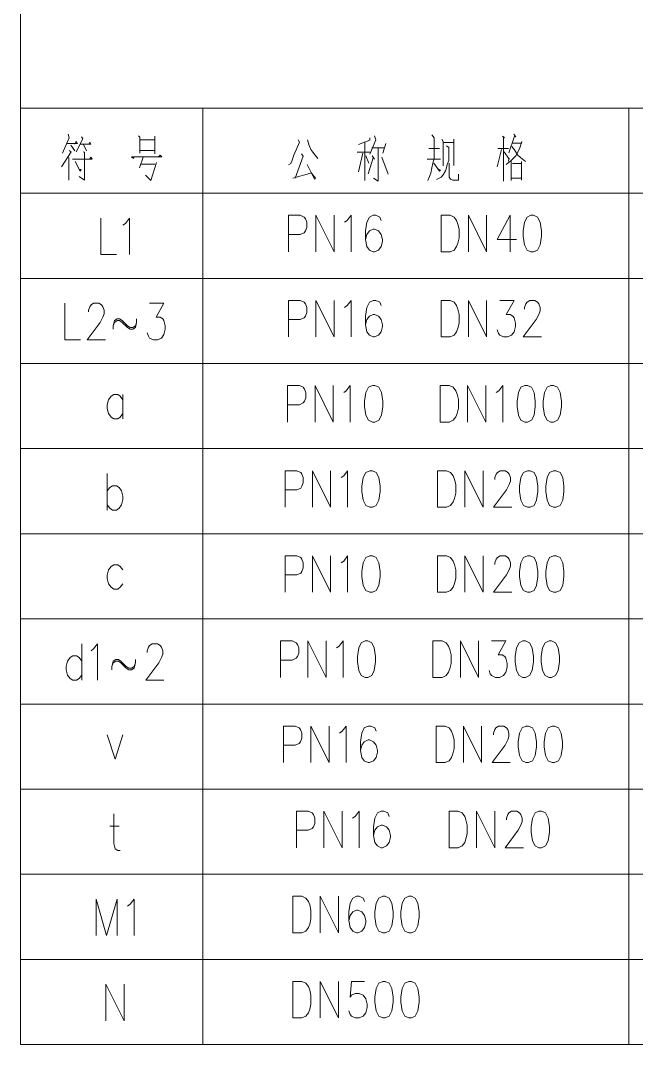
# Model space of a CAD drawing. Header units: millimetres. Extents: x 0 to 829, y 0 to 586.
# Drawn here: x 622.1 to 672, y 332.3 to 415.3 of the extents above; entities that cross this region are included whole.
import ezdxf

# ---------------------------------------------------------------- set-up
doc = ezdxf.new("R2010")
doc.units = ezdxf.units.MM

msp = doc.modelspace()

# ---------------------------------------------------------------- linework, layer by layer
at = {"color": 0, "lineweight": 0}
for points in [[(622.070694, 575.772139), (622.070694, 332.253167)], [(769.958667, 408.167417), (622.070694, 408.167417)], [(622.070694, 408.167417), (769.958667, 408.167417)], [(636.859139, 332.253167), (636.859139, 408.167417)], [(671.367861, 332.253167), (671.367861, 408.167417)], [(625.937139, 406.047222), (626.025333, 405.772056), (625.464417, 404.509111)], [(655.411722, 406.008417), (655.588111, 405.772056), (655.588111, 404.075194), (655.471694, 403.722417), (655.411722, 403.327306), (655.323528, 402.893389), (655.203583, 402.618222), (655.087167, 402.300722)], [(662.051, 406.047222), (662.199167, 405.849667), (662.110972, 405.892), (661.63825, 404.551444)], [(625.820722, 405.299333), (626.677972, 405.299333), (626.558028, 405.458083), (626.469833, 405.260528)], [(626.145278, 405.179389), (626.469833, 404.706667)], [(627.002528, 405.849667), (627.122472, 405.694444), (626.589778, 404.629056)], [(626.942556, 405.260528), (627.771583, 405.260528), (627.683389, 405.41575), (627.595194, 405.221722)], [(627.178917, 405.221722), (627.415278, 404.706667)], [(631.630972, 405.930806), (631.750917, 405.810861), (631.750917, 404.509111)], [(631.719167, 405.613306), (632.932722, 405.613306)], [(632.960944, 405.892), (632.960944, 404.470306)], [(644.560278, 405.613306), (644.676694, 405.41575), (644.232194, 404.353889), (644.144, 404.117528), (644.055806, 403.877639), (643.967611, 403.683611), (643.791222, 403.563667)], [(645.329333, 405.613306), (645.473972, 405.140583), (645.593917, 404.826611), (645.770306, 404.59025), (645.950222, 404.353889), (646.154833, 404.075194)], [(650.370528, 405.772056), (650.370528, 405.5745), (649.453306, 405.221722)], [(649.986, 405.41575), (649.986, 402.300722)], [(650.755056, 405.930806), (650.871472, 405.613306), (650.370528, 404.4315)], [(651.672278, 405.299333), (651.435917, 404.509111)], [(656.212528, 405.655639), (656.328944, 405.458083), (656.328944, 403.486056)], [(656.388917, 405.376944), (657.186194, 405.376944)], [(657.186194, 405.655639), (657.186194, 403.524861)], [(661.133778, 405.892), (661.281944, 405.772056), (661.221972, 405.849667), (661.221972, 402.261917), (661.221972, 404.904222), (660.74925, 404.904222), (661.6065, 404.904222)], [(661.962806, 405.338139), (662.671889, 405.338139), (662.703639, 405.458083), (662.4955, 404.865417), (662.199167, 404.311556), (661.842861, 403.919972), (661.430111, 403.602472)], [(626.025333, 404.745472), (626.1735, 404.629056), (625.404444, 403.404917)], [(627.150694, 404.629056), (627.270639, 404.59025), (627.270639, 402.339528), (626.826139, 402.618222)], [(631.274667, 404.195139), (631.218222, 404.075194), (631.070056, 404.233944), (633.525389, 404.233944), (633.377222, 404.353889), (633.229056, 404.195139)], [(631.719167, 404.745472), (632.932722, 404.745472)], [(644.853083, 404.470306), (644.973028, 404.27275), (644.320389, 402.498278)], [(649.365111, 404.59025), (650.370528, 404.59025)], [(649.809611, 404.509111), (649.453306, 403.013333)], [(650.546917, 404.943028), (651.584083, 404.943028)], [(651.051389, 404.943028), (651.051389, 402.261917), (650.666861, 402.498278)], [(655.147139, 404.904222), (656.032611, 404.904222)], [(656.593528, 405.101778), (656.773444, 404.981833), (656.773444, 403.919972), (656.6535, 403.602472), (656.593528, 403.327306), (656.505333, 403.090944), (656.328944, 402.773444), (656.152556, 402.579417), (655.768028, 402.381861)], [(661.045583, 404.826611), (660.689278, 403.404917)], [(661.253722, 404.629056), (661.666472, 404.036389), (661.666472, 404.117528), (661.6065, 403.877639)], [(661.874611, 405.062972), (662.110972, 404.787806), (662.347333, 404.392694), (662.583694, 404.156333), (662.996444, 403.838833)], [(625.997111, 404.156333), (625.997111, 402.339528)], [(626.293444, 404.036389), (627.891528, 404.036389), (627.771583, 404.195139), (627.683389, 404.075194)], [(626.501583, 403.838833), (626.914333, 403.052139), (626.974306, 403.207361), (626.886111, 403.207361)], [(632.0155, 404.195139), (631.719167, 403.327306)], [(631.807361, 403.641278), (632.960944, 403.641278)], [(633.080889, 403.761222), (632.636389, 402.300722), (632.191889, 402.734639)], [(645.297583, 403.602472), (645.89025, 402.420667), (645.978444, 402.498278), (645.653889, 402.893389)], [(650.045972, 404.311556), (650.310556, 403.722417)], [(650.666861, 404.233944), (650.250583, 402.854583)], [(650.578667, 404.311556), (650.755056, 404.036389)], [(651.347722, 404.195139), (651.876889, 402.815778)], [(655.027194, 404.036389), (656.092583, 404.036389)], [(655.559889, 403.722417), (656.032611, 403.052139), (656.092583, 403.12975), (655.916194, 403.249694)], [(656.801667, 403.722417), (656.801667, 402.579417), (656.921611, 402.420667), (657.098, 402.339528), (657.570722, 402.339528), (657.570722, 402.815778)], [(661.842861, 403.838833), (661.842861, 402.300722), (661.842861, 402.498278), (662.671889, 402.498278), (662.671889, 402.339528), (662.671889, 403.838833), (662.671889, 403.683611), (661.934583, 403.683611)], [(644.144, 402.498278), (645.682111, 402.932194)], [(622.070694, 401.267083), (769.958667, 401.267083)], [(643.791222, 396.522222), (643.791222, 399.482028), (644.740194, 399.482028), (645.057694, 399.340917), (645.163528, 399.199806), (645.269361, 398.917583), (645.269361, 398.49425), (645.163528, 398.212028), (645.057694, 398.074444), (644.740194, 397.933333), (643.791222, 397.933333)], [(646.006667, 396.522222), (646.006667, 399.482028), (647.488333, 396.522222), (647.488333, 399.482028)], [(648.331472, 398.917583), (648.543139, 399.058694), (648.860639, 399.482028), (648.860639, 396.522222)], [(651.291278, 399.058694), (651.185444, 399.340917), (650.867944, 399.482028), (650.656278, 399.482028), (650.338778, 399.340917), (650.127111, 398.917583), (650.021278, 398.212028), (650.021278, 397.51), (650.127111, 396.945556), (650.338778, 396.663333), (650.656278, 396.522222), (650.762111, 396.522222), (651.079611, 396.663333), (651.291278, 396.945556), (651.397111, 397.368889), (651.397111, 397.51), (651.291278, 397.933333), (651.079611, 398.212028), (650.762111, 398.353139), (650.656278, 398.353139), (650.338778, 398.212028), (650.127111, 397.933333), (650.021278, 397.51)], [(658.368, 396.522222), (658.368, 399.482028), (659.846139, 396.522222), (659.846139, 399.482028)], [(661.747611, 399.482028), (660.692806, 397.51), (662.276778, 397.51)], [(661.747611, 399.482028), (661.747611, 396.522222)], [(628.575917, 399.252722), (628.575917, 396.292917), (629.845917, 396.292917)], [(630.371556, 398.688278), (630.583222, 398.829389), (630.900722, 399.252722), (630.900722, 396.292917)], [(622.070694, 394.36675), (769.958667, 394.36675)], [(625.672556, 392.348861), (625.672556, 389.392583), (626.939028, 389.392583)], [(627.574028, 391.646833), (627.574028, 391.787944), (627.679861, 392.070167), (627.785694, 392.211278), (627.993833, 392.348861), (628.417167, 392.348861), (628.628833, 392.211278), (628.734667, 392.070167), (628.8405, 391.787944), (628.8405, 391.505722), (628.734667, 391.2235), (628.523, 390.800167), (627.468194, 389.392583), (628.946333, 389.392583)], [(632.537611, 392.348861), (633.69825, 392.348861), (633.066778, 391.2235), (633.384278, 391.2235), (633.592417, 391.082389), (633.69825, 390.941278), (633.804083, 390.517944), (633.804083, 390.23925), (633.69825, 389.815917), (633.490111, 389.533694), (633.172611, 389.392583), (632.855111, 389.392583), (632.537611, 389.533694), (632.431778, 389.674806), (632.325944, 389.957028)], [(643.791222, 389.621889), (643.791222, 392.581694), (644.740194, 392.581694), (645.057694, 392.440583), (645.163528, 392.299472), (645.269361, 392.01725), (645.269361, 391.593917), (645.163528, 391.311694), (645.057694, 391.170583), (644.740194, 391.029472), (643.791222, 391.029472)], [(646.006667, 389.621889), (646.006667, 392.581694), (647.488333, 389.621889), (647.488333, 392.581694)], [(648.331472, 392.01725), (648.543139, 392.158361), (648.860639, 392.581694), (648.860639, 389.621889)], [(651.291278, 392.158361), (651.185444, 392.440583), (650.867944, 392.581694), (650.656278, 392.581694), (650.338778, 392.440583), (650.127111, 392.01725), (650.021278, 391.311694), (650.021278, 390.609667), (650.127111, 390.045222), (650.338778, 389.763), (650.656278, 389.621889), (650.762111, 389.621889), (651.079611, 389.763), (651.291278, 390.045222), (651.397111, 390.468556), (651.397111, 390.609667), (651.291278, 391.029472), (651.079611, 391.311694), (650.762111, 391.452806), (650.656278, 391.452806), (650.338778, 391.311694), (650.127111, 391.029472), (650.021278, 390.609667)], [(658.368, 389.621889), (658.368, 392.581694), (659.846139, 389.621889), (659.846139, 392.581694)], [(660.900944, 392.581694), (662.065111, 392.581694), (661.430111, 391.452806), (661.747611, 391.452806), (661.959278, 391.311694), (662.065111, 391.170583), (662.170944, 390.74725), (662.170944, 390.468556), (662.065111, 390.045222), (661.853444, 389.763), (661.535944, 389.621889), (661.218444, 389.621889), (660.900944, 389.763), (660.798639, 389.904111), (660.692806, 390.186333)], [(662.90825, 391.876139), (662.90825, 392.01725), (663.014083, 392.299472), (663.119917, 392.440583), (663.331583, 392.581694), (663.754917, 392.581694), (663.966583, 392.440583), (664.072417, 392.299472), (664.17825, 392.01725), (664.17825, 391.735028), (664.072417, 391.452806), (663.86075, 391.029472), (662.802417, 389.621889), (664.284083, 389.621889)], [(629.581333, 390.23925), (629.581333, 390.517944), (629.687167, 390.941278), (629.895306, 391.082389), (630.106972, 391.082389), (630.318639, 390.941278), (630.741972, 390.517944), (630.953639, 390.380361), (631.165306, 390.380361), (631.376972, 390.517944), (631.482806, 390.800167)], [(629.581333, 390.517944), (629.687167, 390.800167), (629.895306, 390.941278), (630.106972, 390.941278), (630.318639, 390.800167), (630.741972, 390.380361), (630.953639, 390.23925), (631.165306, 390.23925), (631.376972, 390.380361), (631.482806, 390.800167), (631.482806, 391.082389)], [(622.070694, 387.462889), (769.958667, 387.462889)], [(643.717139, 382.721556), (643.717139, 385.677833), (644.669639, 385.677833), (644.987139, 385.536722), (645.089444, 385.395611), (645.195278, 385.116917), (645.195278, 384.693583), (645.089444, 384.411361), (644.987139, 384.27025), (644.669639, 384.129139), (643.717139, 384.129139)], [(645.936111, 382.721556), (645.936111, 385.677833), (647.41425, 382.721556), (647.41425, 385.677833)], [(648.260917, 385.116917), (648.472583, 385.2545), (648.786556, 385.677833), (648.786556, 382.721556)], [(658.293917, 382.721556), (658.293917, 385.677833), (659.775583, 382.721556), (659.775583, 385.677833)], [(660.618722, 385.116917), (660.830389, 385.2545), (661.147889, 385.677833), (661.147889, 382.721556)], [(630.371556, 384.534833), (630.159889, 384.813528), (629.948222, 384.954639), (629.63425, 384.954639), (629.422583, 384.813528), (629.210917, 384.534833), (629.105083, 384.1115), (629.105083, 383.829278), (629.210917, 383.405944), (629.422583, 383.123722), (629.63425, 382.982611), (629.948222, 382.982611), (630.159889, 383.123722), (630.371556, 383.405944)], [(630.371556, 384.954639), (630.371556, 382.982611)], [(622.070694, 380.562556), (769.958667, 380.562556)], [(643.505472, 375.817694), (643.505472, 378.7775), (644.457972, 378.7775), (644.775472, 378.636389), (644.881306, 378.495278), (644.987139, 378.213056), (644.987139, 377.789722), (644.881306, 377.511028), (644.775472, 377.369917), (644.457972, 377.228806), (643.505472, 377.228806)], [(645.724444, 375.817694), (645.724444, 378.7775), (647.202583, 375.817694), (647.202583, 378.7775)], [(648.04925, 378.213056), (648.260917, 378.354167), (648.578417, 378.7775), (648.578417, 375.817694)], [(658.085778, 375.817694), (658.085778, 378.7775), (659.563917, 375.817694), (659.563917, 378.7775)], [(660.512889, 378.071944), (660.512889, 378.213056), (660.618722, 378.495278), (660.724556, 378.636389), (660.936222, 378.7775), (661.359556, 378.7775), (661.571222, 378.636389), (661.677056, 378.495278), (661.782889, 378.213056), (661.782889, 377.930833), (661.677056, 377.652139), (661.465389, 377.228806), (660.407056, 375.817694), (661.885194, 375.817694)], [(629.105083, 375.588389), (629.105083, 378.548194)], [(629.105083, 377.140611), (629.31675, 377.419306), (629.528417, 377.560417), (629.845917, 377.560417), (630.054056, 377.419306), (630.265722, 377.140611), (630.371556, 376.717278), (630.371556, 376.435056), (630.265722, 376.011722), (630.054056, 375.7295), (629.845917, 375.588389), (629.528417, 375.588389), (629.31675, 375.7295), (629.105083, 376.011722)], [(622.070694, 373.662222), (769.958667, 373.662222)], [(630.371556, 370.730639), (630.159889, 371.012861), (629.948222, 371.153972), (629.63425, 371.153972), (629.422583, 371.012861), (629.210917, 370.730639), (629.105083, 370.307306), (629.105083, 370.025083), (629.210917, 369.605278), (629.422583, 369.323056), (629.63425, 369.181944), (629.948222, 369.181944), (630.159889, 369.323056), (630.371556, 369.605278)], [(643.505472, 368.917361), (643.505472, 371.877167), (644.457972, 371.877167), (644.775472, 371.736056), (644.881306, 371.594944), (644.987139, 371.312722), (644.987139, 370.889389), (644.881306, 370.607167), (644.775472, 370.466056), (644.457972, 370.324944), (643.505472, 370.324944)], [(645.724444, 368.917361), (645.724444, 371.877167), (647.202583, 368.917361), (647.202583, 371.877167)], [(648.04925, 371.312722), (648.260917, 371.453833), (648.578417, 371.877167), (648.578417, 368.917361)], [(658.085778, 368.917361), (658.085778, 371.877167), (659.563917, 368.917361), (659.563917, 371.877167)], [(660.512889, 371.171611), (660.512889, 371.312722), (660.618722, 371.594944), (660.724556, 371.736056), (660.936222, 371.877167), (661.359556, 371.877167), (661.571222, 371.736056), (661.677056, 371.594944), (661.782889, 371.312722), (661.782889, 371.0305), (661.677056, 370.748278), (661.465389, 370.324944), (660.407056, 368.917361), (661.885194, 368.917361)], [(622.070694, 366.758361), (769.958667, 366.758361)], [(627.044861, 364.744), (627.044861, 361.787722)], [(627.785694, 364.183083), (627.993833, 364.320667), (628.311333, 364.744), (628.311333, 361.787722)], [(632.325944, 364.041972), (632.325944, 364.183083), (632.431778, 364.461778), (632.537611, 364.602889), (632.749278, 364.744), (633.172611, 364.744), (633.384278, 364.602889), (633.490111, 364.461778), (633.592417, 364.183083), (633.592417, 363.900861), (633.490111, 363.618639), (633.278444, 363.195306), (632.220111, 361.787722), (633.69825, 361.787722)], [(643.138583, 362.017028), (643.138583, 364.973306), (644.087556, 364.973306), (644.405056, 364.832194), (644.510889, 364.691083), (644.616722, 364.412389), (644.616722, 363.989056), (644.510889, 363.706833), (644.405056, 363.565722), (644.087556, 363.424611), (643.138583, 363.424611)], [(645.354028, 362.017028), (645.354028, 364.973306), (646.835694, 362.017028), (646.835694, 364.973306)], [(647.678833, 364.412389), (647.8905, 364.5535), (648.208, 364.973306), (648.208, 362.017028)], [(657.715361, 362.017028), (657.715361, 364.973306), (659.1935, 362.017028), (659.1935, 364.973306)], [(660.248306, 364.973306), (661.412472, 364.973306), (660.777472, 363.847944), (661.094972, 363.847944), (661.306639, 363.706833), (661.412472, 363.565722), (661.518306, 363.142389), (661.518306, 362.860167), (661.412472, 362.440361), (661.200806, 362.158139), (660.883306, 362.017028), (660.565806, 362.017028), (660.248306, 362.158139), (660.142472, 362.29925), (660.036639, 362.581472)], [(627.044861, 363.336417), (626.833194, 363.618639), (626.621528, 363.75975), (626.304028, 363.75975), (626.095889, 363.618639), (625.884222, 363.336417), (625.778389, 362.913083), (625.778389, 362.630861), (625.884222, 362.211056), (626.095889, 361.928833), (626.304028, 361.787722), (626.621528, 361.787722), (626.833194, 361.928833), (627.044861, 362.211056)], [(629.4755, 362.630861), (629.4755, 362.913083), (629.581333, 363.336417), (629.793, 363.477528), (630.001139, 363.477528), (630.212806, 363.336417), (630.636139, 362.913083), (630.847806, 362.771972), (631.059472, 362.771972), (631.271139, 362.913083), (631.376972, 363.195306)], [(629.4755, 362.913083), (629.581333, 363.195306), (629.793, 363.336417), (630.001139, 363.336417), (630.212806, 363.195306), (630.636139, 362.771972), (630.847806, 362.630861), (631.059472, 362.630861), (631.271139, 362.771972), (631.376972, 363.195306), (631.376972, 363.477528)], [(622.070694, 359.858028), (769.958667, 359.858028)], [(643.382, 355.116694), (643.382, 358.072972), (644.3345, 358.072972), (644.648472, 357.931861), (644.754306, 357.79075), (644.860139, 357.508528), (644.860139, 357.088722), (644.754306, 356.8065), (644.648472, 356.665389), (644.3345, 356.524278), (643.382, 356.524278)], [(645.600972, 355.116694), (645.600972, 358.072972), (647.079111, 355.116694), (647.079111, 358.072972)], [(647.925778, 357.508528), (648.137444, 357.649639), (648.451417, 358.072972), (648.451417, 355.116694)], [(650.882056, 357.649639), (650.776222, 357.931861), (650.458722, 358.072972), (650.247056, 358.072972), (649.933083, 357.931861), (649.721417, 357.508528), (649.615583, 356.8065), (649.615583, 356.100944), (649.721417, 355.5365), (649.933083, 355.257806), (650.247056, 355.116694), (650.352889, 355.116694), (650.670389, 355.257806), (650.882056, 355.5365), (650.987889, 355.959833), (650.987889, 356.100944), (650.882056, 356.524278), (650.670389, 356.8065), (650.352889, 356.947611), (650.247056, 356.947611), (649.933083, 356.8065), (649.721417, 356.524278), (649.615583, 356.100944)], [(657.958778, 355.116694), (657.958778, 358.072972), (659.440444, 355.116694), (659.440444, 358.072972)], [(660.389417, 357.367417), (660.389417, 357.508528), (660.49525, 357.79075), (660.601083, 357.931861), (660.81275, 358.072972), (661.236083, 358.072972), (661.444222, 357.931861), (661.550056, 357.79075), (661.655889, 357.508528), (661.655889, 357.226306), (661.550056, 356.947611), (661.341917, 356.524278), (660.283583, 355.116694), (661.761722, 355.116694)], [(629.105083, 357.349778), (629.740083, 355.37775), (630.371556, 357.349778)], [(622.070694, 352.957694), (769.958667, 352.957694)], [(629.63425, 350.943333), (629.63425, 348.547972), (629.740083, 348.124639), (629.948222, 347.983528), (630.159889, 347.983528)], [(644.440333, 348.212833), (644.440333, 351.172639), (645.389306, 351.172639), (645.706806, 351.031528), (645.812639, 350.890417), (645.918472, 350.608194), (645.918472, 350.184861), (645.812639, 349.902639), (645.706806, 349.761528), (645.389306, 349.623944), (644.440333, 349.623944)], [(646.655778, 348.212833), (646.655778, 351.172639), (648.137444, 348.212833), (648.137444, 351.172639)], [(648.980583, 350.608194), (649.19225, 350.749306), (649.50975, 351.172639), (649.50975, 348.212833)], [(651.940389, 350.749306), (651.834556, 351.031528), (651.517056, 351.172639), (651.305389, 351.172639), (650.987889, 351.031528), (650.776222, 350.608194), (650.670389, 349.902639), (650.670389, 349.200611), (650.776222, 348.636167), (650.987889, 348.353944), (651.305389, 348.212833), (651.411222, 348.212833), (651.728722, 348.353944), (651.940389, 348.636167), (652.046222, 349.0595), (652.046222, 349.200611), (651.940389, 349.623944), (651.728722, 349.902639), (651.411222, 350.04375), (651.305389, 350.04375), (650.987889, 349.902639), (650.776222, 349.623944), (650.670389, 349.200611)], [(659.017111, 348.212833), (659.017111, 351.172639), (660.49525, 348.212833), (660.49525, 351.172639)], [(661.444222, 350.467083), (661.444222, 350.608194), (661.550056, 350.890417), (661.655889, 351.031528), (661.867556, 351.172639), (662.290889, 351.172639), (662.502556, 351.031528), (662.608389, 350.890417), (662.714222, 350.608194), (662.714222, 350.325972), (662.608389, 350.04375), (662.396722, 349.623944), (661.341917, 348.212833), (662.820056, 348.212833)], [(629.31675, 349.955556), (630.054056, 349.955556)], [(622.070694, 346.053833), (769.958667, 346.053833)], [(628.2055, 341.083194), (628.2055, 344.039472), (629.052167, 341.083194), (629.895306, 344.039472), (629.895306, 341.083194)], [(630.741972, 343.478556), (630.953639, 343.619667), (631.271139, 344.039472), (631.271139, 341.083194)], [(646.348861, 341.3125), (646.348861, 344.268778), (647.830528, 341.3125), (647.830528, 344.268778)], [(649.940139, 343.848972), (649.834306, 344.127667), (649.520333, 344.268778), (649.308667, 344.268778), (648.991167, 344.127667), (648.7795, 343.707861), (648.673667, 343.002306), (648.673667, 342.29675), (648.7795, 341.735833), (648.991167, 341.453611), (649.308667, 341.3125), (649.4145, 341.3125), (649.732, 341.453611), (649.940139, 341.735833), (650.045972, 342.159167), (650.045972, 342.29675), (649.940139, 342.720083), (649.732, 343.002306), (649.4145, 343.143417), (649.308667, 343.143417), (648.991167, 343.002306), (648.7795, 342.720083), (648.673667, 342.29675)], [(622.070694, 339.1535), (769.958667, 339.1535)], [(622.070694, 339.1535), (769.958667, 339.1535)], [(628.99925, 334.182861), (628.99925, 337.139139), (630.477389, 334.182861), (630.477389, 337.139139)], [(646.348861, 334.412167), (646.348861, 337.368444), (647.830528, 334.412167), (647.830528, 337.368444)], [(649.940139, 337.368444), (648.885333, 337.368444), (648.7795, 336.101972), (648.885333, 336.243083), (649.202833, 336.384194), (649.520333, 336.384194), (649.834306, 336.243083), (650.045972, 335.960861), (650.151806, 335.537528), (650.151806, 335.255306), (650.045972, 334.831972), (649.834306, 334.553278), (649.520333, 334.412167), (649.202833, 334.412167), (648.885333, 334.553278), (648.7795, 334.694389), (648.673667, 334.973083)], [(622.070694, 332.253167), (769.958667, 332.253167)]]:
    msp.add_lwpolyline(points, dxfattribs=at)
for points in [[(656.149028, 396.522222), (656.149028, 399.482028), (656.889861, 399.482028), (657.203833, 399.340917), (657.4155, 399.058694), (657.521333, 398.776472), (657.627167, 398.353139), (657.627167, 397.651111), (657.521333, 397.227778), (657.4155, 396.945556), (657.203833, 396.663333), (656.889861, 396.522222)], [(663.437417, 399.482028), (663.119917, 399.340917), (662.90825, 398.917583), (662.802417, 398.212028), (662.802417, 397.792222), (662.90825, 397.086667), (663.119917, 396.663333), (663.437417, 396.522222), (663.649083, 396.522222), (663.966583, 396.663333), (664.17825, 397.086667), (664.284083, 397.792222), (664.284083, 398.212028), (664.17825, 398.917583), (663.966583, 399.340917), (663.649083, 399.482028)], [(656.149028, 389.621889), (656.149028, 392.581694), (656.889861, 392.581694), (657.203833, 392.440583), (657.4155, 392.158361), (657.521333, 391.876139), (657.627167, 391.452806), (657.627167, 390.74725), (657.521333, 390.327444), (657.4155, 390.045222), (657.203833, 389.763), (656.889861, 389.621889)], [(650.585722, 385.677833), (650.268222, 385.536722), (650.056556, 385.116917), (649.950722, 384.411361), (649.950722, 383.988028), (650.056556, 383.282472), (650.268222, 382.862667), (650.585722, 382.721556), (650.793861, 382.721556), (651.111361, 382.862667), (651.323028, 383.282472), (651.428861, 383.988028), (651.428861, 384.411361), (651.323028, 385.116917), (651.111361, 385.536722), (650.793861, 385.677833)], [(656.078472, 382.721556), (656.078472, 385.677833), (656.815778, 385.677833), (657.133278, 385.536722), (657.344944, 385.2545), (657.450778, 384.975806), (657.556611, 384.552472), (657.556611, 383.846917), (657.450778, 383.423583), (657.344944, 383.144889), (657.133278, 382.862667), (656.815778, 382.721556)], [(662.943528, 385.677833), (662.626028, 385.536722), (662.414361, 385.116917), (662.308528, 384.411361), (662.308528, 383.988028), (662.414361, 383.282472), (662.626028, 382.862667), (662.943528, 382.721556), (663.155194, 382.721556), (663.472694, 382.862667), (663.684361, 383.282472), (663.786667, 383.988028), (663.786667, 384.411361), (663.684361, 385.116917), (663.472694, 385.536722), (663.155194, 385.677833)], [(665.056667, 385.677833), (664.739167, 385.536722), (664.5275, 385.116917), (664.421667, 384.411361), (664.421667, 383.988028), (664.5275, 383.282472), (664.739167, 382.862667), (665.056667, 382.721556), (665.268333, 382.721556), (665.582306, 382.862667), (665.793972, 383.282472), (665.899806, 383.988028), (665.899806, 384.411361), (665.793972, 385.116917), (665.582306, 385.536722), (665.268333, 385.677833)], [(650.374056, 378.7775), (650.056556, 378.636389), (649.844889, 378.213056), (649.739056, 377.511028), (649.739056, 377.087694), (649.844889, 376.382139), (650.056556, 375.958806), (650.374056, 375.817694), (650.585722, 375.817694), (650.899694, 375.958806), (651.111361, 376.382139), (651.217194, 377.087694), (651.217194, 377.511028), (651.111361, 378.213056), (650.899694, 378.636389), (650.585722, 378.7775)], [(655.866806, 375.817694), (655.866806, 378.7775), (656.604111, 378.7775), (656.921611, 378.636389), (657.133278, 378.354167), (657.239111, 378.071944), (657.344944, 377.652139), (657.344944, 376.946583), (657.239111, 376.52325), (657.133278, 376.241028), (656.921611, 375.958806), (656.604111, 375.817694)], [(663.155194, 378.7775), (662.837694, 378.636389), (662.626028, 378.213056), (662.520194, 377.511028), (662.520194, 377.087694), (662.626028, 376.382139), (662.837694, 375.958806), (663.155194, 375.817694), (663.366861, 375.817694), (663.684361, 375.958806), (663.8925, 376.382139), (663.998333, 377.087694), (663.998333, 377.511028), (663.8925, 378.213056), (663.684361, 378.636389), (663.366861, 378.7775)], [(665.268333, 378.7775), (664.950833, 378.636389), (664.739167, 378.213056), (664.633333, 377.511028), (664.633333, 377.087694), (664.739167, 376.382139), (664.950833, 375.958806), (665.268333, 375.817694), (665.48, 375.817694), (665.793972, 375.958806), (666.005639, 376.382139), (666.111472, 377.087694), (666.111472, 377.511028), (666.005639, 378.213056), (665.793972, 378.636389), (665.48, 378.7775)], [(650.374056, 371.877167), (650.056556, 371.736056), (649.844889, 371.312722), (649.739056, 370.607167), (649.739056, 370.187361), (649.844889, 369.481806), (650.056556, 369.058472), (650.374056, 368.917361), (650.585722, 368.917361), (650.899694, 369.058472), (651.111361, 369.481806), (651.217194, 370.187361), (651.217194, 370.607167), (651.111361, 371.312722), (650.899694, 371.736056), (650.585722, 371.877167)], [(655.866806, 368.917361), (655.866806, 371.877167), (656.604111, 371.877167), (656.921611, 371.736056), (657.133278, 371.453833), (657.239111, 371.171611), (657.344944, 370.748278), (657.344944, 370.04625), (657.239111, 369.622917), (657.133278, 369.340694), (656.921611, 369.058472), (656.604111, 368.917361)], [(663.155194, 371.877167), (662.837694, 371.736056), (662.626028, 371.312722), (662.520194, 370.607167), (662.520194, 370.187361), (662.626028, 369.481806), (662.837694, 369.058472), (663.155194, 368.917361), (663.366861, 368.917361), (663.684361, 369.058472), (663.8925, 369.481806), (663.998333, 370.187361), (663.998333, 370.607167), (663.8925, 371.312722), (663.684361, 371.736056), (663.366861, 371.877167)], [(665.268333, 371.877167), (664.950833, 371.736056), (664.739167, 371.312722), (664.633333, 370.607167), (664.633333, 370.187361), (664.739167, 369.481806), (664.950833, 369.058472), (665.268333, 368.917361), (665.48, 368.917361), (665.793972, 369.058472), (666.005639, 369.481806), (666.111472, 370.187361), (666.111472, 370.607167), (666.005639, 371.312722), (665.793972, 371.736056), (665.48, 371.877167)], [(650.003639, 364.973306), (649.686139, 364.832194), (649.474472, 364.412389), (649.368639, 363.706833), (649.368639, 363.2835), (649.474472, 362.581472), (649.686139, 362.158139), (650.003639, 362.017028), (650.215306, 362.017028), (650.532806, 362.158139), (650.740944, 362.581472), (650.846778, 363.2835), (650.846778, 363.706833), (650.740944, 364.412389), (650.532806, 364.832194), (650.215306, 364.973306)], [(655.496389, 362.017028), (655.496389, 364.973306), (656.233694, 364.973306), (656.551194, 364.832194), (656.762861, 364.5535), (656.868694, 364.271278), (656.974528, 363.847944), (656.974528, 363.142389), (656.868694, 362.722583), (656.762861, 362.440361), (656.551194, 362.158139), (656.233694, 362.017028)], [(662.784778, 364.973306), (662.467278, 364.832194), (662.255611, 364.412389), (662.149778, 363.706833), (662.149778, 363.2835), (662.255611, 362.581472), (662.467278, 362.158139), (662.784778, 362.017028), (662.996444, 362.017028), (663.313944, 362.158139), (663.525611, 362.581472), (663.631444, 363.2835), (663.631444, 363.706833), (663.525611, 364.412389), (663.313944, 364.832194), (662.996444, 364.973306)], [(664.897917, 364.973306), (664.580417, 364.832194), (664.36875, 364.412389), (664.262917, 363.706833), (664.262917, 363.2835), (664.36875, 362.581472), (664.580417, 362.158139), (664.897917, 362.017028), (665.109583, 362.017028), (665.427083, 362.158139), (665.635222, 362.581472), (665.741056, 363.2835), (665.741056, 363.706833), (665.635222, 364.412389), (665.427083, 364.832194), (665.109583, 364.973306)], [(655.743333, 355.116694), (655.743333, 358.072972), (656.480639, 358.072972), (656.798139, 357.931861), (657.009806, 357.649639), (657.115639, 357.367417), (657.221472, 356.947611), (657.221472, 356.242056), (657.115639, 355.818722), (657.009806, 355.5365), (656.798139, 355.257806), (656.480639, 355.116694)], [(663.031722, 358.072972), (662.714222, 357.931861), (662.502556, 357.508528), (662.396722, 356.8065), (662.396722, 356.383167), (662.502556, 355.677611), (662.714222, 355.257806), (663.031722, 355.116694), (663.243389, 355.116694), (663.557361, 355.257806), (663.769028, 355.677611), (663.874861, 356.383167), (663.874861, 356.8065), (663.769028, 357.508528), (663.557361, 357.931861), (663.243389, 358.072972)], [(665.141333, 358.072972), (664.827361, 357.931861), (664.615694, 357.508528), (664.509861, 356.8065), (664.509861, 356.383167), (664.615694, 355.677611), (664.827361, 355.257806), (665.141333, 355.116694), (665.353, 355.116694), (665.6705, 355.257806), (665.882167, 355.677611), (665.988, 356.383167), (665.988, 356.8065), (665.882167, 357.508528), (665.6705, 357.931861), (665.353, 358.072972)], [(656.798139, 348.212833), (656.798139, 351.172639), (657.538972, 351.172639), (657.852944, 351.031528), (658.064611, 350.749306), (658.170444, 350.467083), (658.276278, 350.04375), (658.276278, 349.341722), (658.170444, 348.918389), (658.064611, 348.636167), (657.852944, 348.353944), (657.538972, 348.212833)], [(664.086528, 351.172639), (663.769028, 351.031528), (663.557361, 350.608194), (663.451528, 349.902639), (663.451528, 349.482833), (663.557361, 348.777278), (663.769028, 348.353944), (664.086528, 348.212833), (664.298194, 348.212833), (664.615694, 348.353944), (664.827361, 348.777278), (664.933194, 349.482833), (664.933194, 349.902639), (664.827361, 350.608194), (664.615694, 351.031528), (664.298194, 351.172639)], [(644.133417, 341.3125), (644.133417, 344.268778), (644.870722, 344.268778), (645.188222, 344.127667), (645.399889, 343.848972), (645.505722, 343.56675), (645.611556, 343.143417), (645.611556, 342.437861), (645.505722, 342.018056), (645.399889, 341.735833), (645.188222, 341.453611), (644.870722, 341.3125)], [(651.421806, 344.268778), (651.104306, 344.127667), (650.892639, 343.707861), (650.786806, 343.002306), (650.786806, 342.578972), (650.892639, 341.876944), (651.104306, 341.453611), (651.421806, 341.3125), (651.629944, 341.3125), (651.947444, 341.453611), (652.159111, 341.876944), (652.264944, 342.578972), (652.264944, 343.002306), (652.159111, 343.707861), (651.947444, 344.127667), (651.629944, 344.268778)], [(653.531417, 344.268778), (653.217444, 344.127667), (653.005778, 343.707861), (652.899944, 343.002306), (652.899944, 342.578972), (653.005778, 341.876944), (653.217444, 341.453611), (653.531417, 341.3125), (653.743083, 341.3125), (654.060583, 341.453611), (654.27225, 341.876944), (654.378083, 342.578972), (654.378083, 343.002306), (654.27225, 343.707861), (654.060583, 344.127667), (653.743083, 344.268778)], [(644.133417, 334.412167), (644.133417, 337.368444), (644.870722, 337.368444), (645.188222, 337.227333), (645.399889, 336.945111), (645.505722, 336.662889), (645.611556, 336.243083), (645.611556, 335.537528), (645.505722, 335.114194), (645.399889, 334.831972), (645.188222, 334.553278), (644.870722, 334.412167)], [(651.421806, 337.368444), (651.104306, 337.227333), (650.892639, 336.804), (650.786806, 336.101972), (650.786806, 335.678639), (650.892639, 334.973083), (651.104306, 334.553278), (651.421806, 334.412167), (651.629944, 334.412167), (651.947444, 334.553278), (652.159111, 334.973083), (652.264944, 335.678639), (652.264944, 336.101972), (652.159111, 336.804), (651.947444, 337.227333), (651.629944, 337.368444)], [(653.531417, 337.368444), (653.217444, 337.227333), (653.005778, 336.804), (652.899944, 336.101972), (652.899944, 335.678639), (653.005778, 334.973083), (653.217444, 334.553278), (653.531417, 334.412167), (653.743083, 334.412167), (654.060583, 334.553278), (654.27225, 334.973083), (654.378083, 335.678639), (654.378083, 336.101972), (654.27225, 336.804), (654.060583, 337.227333), (653.743083, 337.368444)]]:
    msp.add_lwpolyline(points, close=True, dxfattribs=at)

doc.saveas('drawing.dxf')
